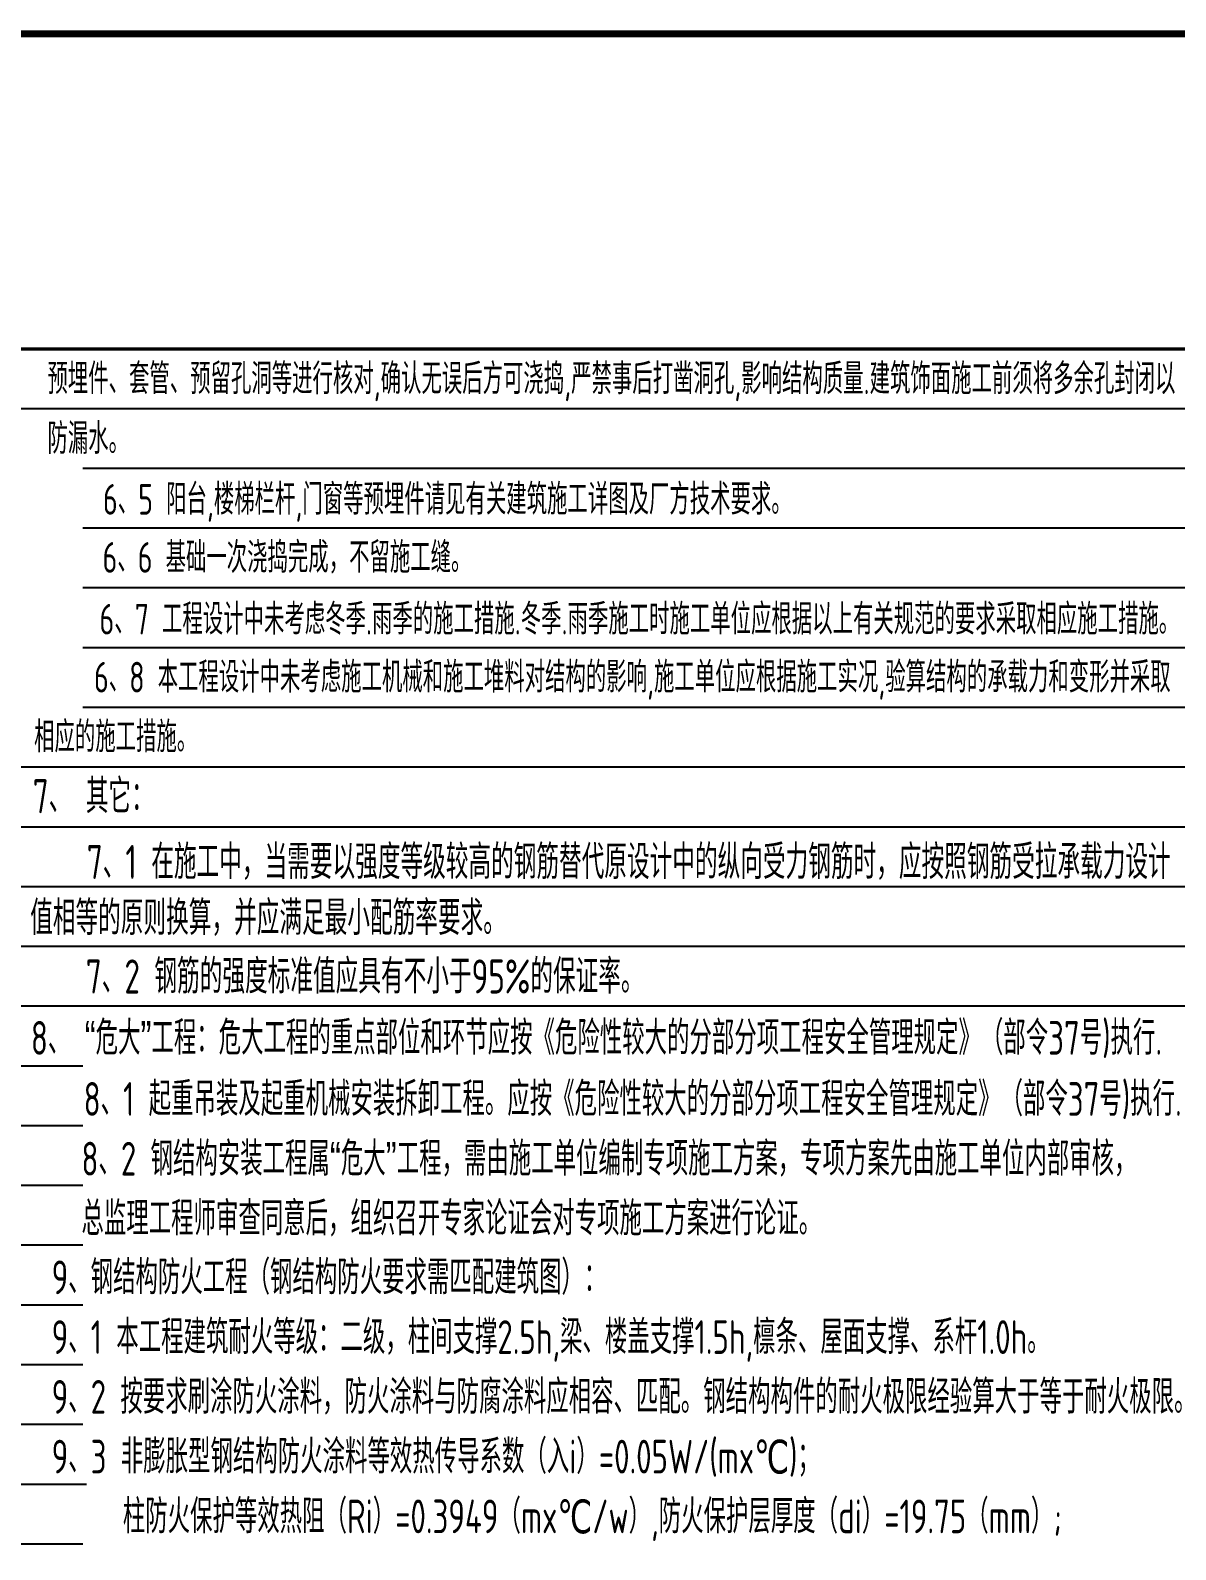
# Model space of a CAD drawing. Extents: x 69728788 to 150163257, y 20675998 to 43663798.
# Drawn here: x 75079007 to 75095143, y 21833936 to 21855338 of the extents above; entities that cross this region are included whole.
import ezdxf

# ---------------------------------------------------------------- set-up
doc = ezdxf.new("R2010")
doc.units = 0
doc.header["$LTSCALE"] = 1000
doc.header["$MEASUREMENT"] = 0
for name, color, linetype in [('PUB_TITLE', 4, 'CONTINUOUS'), ('S1', 2, 'CONTINUOUS'), ('图审改图', 114, 'CONTINUOUS'), ('底线', 250, 'CONTINUOUS')]:
    doc.layers.add(name, color=color, linetype=linetype)
doc.styles.add('HZS', font='atssdeng.shx', dxfattribs={"width": 0.7, "bigfont": 'atssdchn.shx'})

msp = doc.modelspace()

# ---------------------------------------------------------------- linework, layer by layer
at = {"layer": 'PUB_TITLE', "const_width": 100}
msp.add_lwpolyline([(75046330.5, 21815287.7), (75102230.5, 21815287.7), (75102230.5, 21855287.7), (75046330.5, 21855287.7)], close=True, dxfattribs=at)
at = {"layer": 'PUB_TITLE', "const_width": 50}
msp.add_lwpolyline([(75046330.5, 21850850), (75096221.3, 21850850)], dxfattribs=at)
at = {"layer": '底线'}
for p, q in [((75096221.3, 21850008.2), (75046330.5, 21850008.2)), ((75096221.3, 21849166.4), (75079743.5, 21849166.4)), ((75096221.3, 21848324.6), (75079743.5, 21848324.6)), ((75096221.3, 21847482.8), (75079743.5, 21847482.8)), ((75096221.3, 21846641), (75079743.5, 21846641)), ((75096221.3, 21845799.2), (75079743.5, 21845799.2)), ((75096221.3, 21844957.4), (75046330.5, 21844957.4)), ((75096221.3, 21844115.6), (75046330.5, 21844115.6)), ((75096221.3, 21843273.8), (75046330.5, 21843273.8)), ((75096221.3, 21842432), (75046330.5, 21842432)), ((75096221.3, 21841590.2), (75046330.5, 21841590.2)), ((75079743.5, 21840748.4), (75046330.5, 21840748.4)), ((75079743.5, 21839906.6), (75046330.5, 21839906.6)), ((75079743.5, 21839064.8), (75046330.5, 21839064.8)), ((75079743.5, 21838223), (75046330.5, 21838223)), ((75079743.5, 21837381.2), (75046330.5, 21837381.2)), ((75079743.5, 21836539.4), (75046330.5, 21836539.4)), ((75079743.5, 21835697.5), (75046330.5, 21835697.5)), ((75079797.1, 21834855.7), (75046330.5, 21834855.7)), ((75079743.5, 21834013.9), (75046330.5, 21834013.9))]:
    msp.add_line(p, q, dxfattribs=at)

# ---------------------------------------------------------------- texts
at = {"layer": 'S1', "style": 'HZS', "width": 0.7}
for s, height, p in [('预埋件、套管、预留孔洞等进行核对,确认无误后方可浇捣,严禁事后打凿洞孔,影响结构质量.建筑饰面施工前须将多余孔封闭以', 432, (75079247.5, 21850214)), ('防漏水。', 432, (75079247.5, 21849372.2)), ('6、5 阳台,楼梯栏杆,门窗等预埋件请见有关建筑施工详图及厂方技术要求。', 432, (75080029.1, 21848516)), ('6、6 基础一次浇捣完成，不留施工缝。', 432, (75080023.2, 21847697.6)), ('6、7 工程设计中未考虑冬季.雨季的施工措施.冬季.雨季施工时施工单位应根据以上有关规范的要求采取相应施工措施。', 432, (75079980.6, 21846827.5)), ('6、8 本工程设计中未考虑施工机械和施工堆料对结构的影响,施工单位应根据施工实况,验算结构的承载力和变形并采取', 432, (75079902.8, 21846010.4)), ('相应的施工措施。', 432, (75079059.4, 21845168.6)), ('7、 其它：', 480, (75079040.6, 21844309.7)), ('7、1 在施工中，当需要以强度等级较高的钢筋替代原设计中的纵向受力钢筋时，应按照钢筋受拉承载力设计', 480, (75079802.1, 21843383.4)), ('值相等的原则换算，并应满足最小配筋率要求。', 480, (75079003.9, 21842595)), ('7、2 钢筋的强度标准值应具有不小于95%的保证率。', 480, (75079788.1, 21841770.2))]:
    msp.add_text(s, height=height, dxfattribs=at).set_placement(p)
at = {"layer": '图审改图', "style": 'HZS', "width": 0.7}
for s, p in [('8、 “危大”工程：危大工程的重点部位和环节应按《危险性较大的分部分项工程安全管理规定》（部令37号)执行.', (75079014.3, 21840907.9)), ('8、1 起重吊装及起重机械安装拆卸工程。应按《危险性较大的分部分项工程安全管理规定》（部令37号)执行.', (75079757.5, 21840047.1)), ('8、2 钢结构安装工程属“危大”工程，需由施工单位编制专项施工方案，专项方案先由施工单位内部审核，', (75079726.2, 21839205.3)), ('总监理工程师审查同意后，组织召开专家论证会对专项施工方案进行论证。', (75079726.2, 21838363.5)), ('9、钢结构防火工程（钢结构防火要求需匹配建筑图）：', (75079306.9, 21837534.4)), ('9、1 本工程建筑耐火等级：二级，柱间支撑2.5h,梁、楼盖支撑1.5h,檩条、屋面支撑、系杆1.0h。', (75079306.9, 21836692.6)), ('9、2 按要求刷涂防火涂料，防火涂料与防腐涂料应相容、匹配。钢结构构件的耐火极限经验算大于等于耐火极限。', (75079306.9, 21835850.8)), ('9、3 非膨胀型钢结构防火涂料等效热传导系数（入i）=0.05W/(mx℃)；', (75079306.9, 21835009)), ('柱防火保护等效热阻（Ri）=0.3949（mx℃/w）,防火保护层厚度（di）=19.75（mm）;', (75080309, 21834167.2))]:
    msp.add_text(s, height=475, dxfattribs=at).set_placement(p)

doc.saveas('drawing.dxf')
